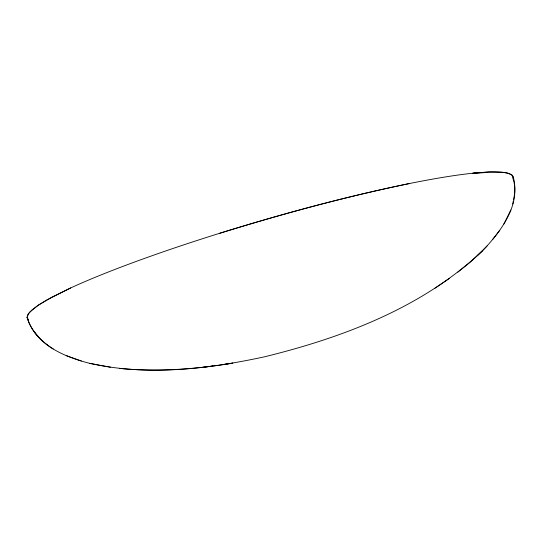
<?xml version="1.0" encoding="UTF-8"?>
<svg xmlns="http://www.w3.org/2000/svg" width="542" height="542" viewBox="0 0 542 542"><rect width="100%" height="100%" fill="white"/><g stroke="black" fill="none" stroke-linecap="round" stroke-linejoin="round"><path stroke-width="0.81" d="M53.224 348.987C41.483 341.629 31.145 330.918 27.1 317.388L28.218 314.055L29.749 312.104L38.184 305.254L52.066 297.084L70.69 287.931A253.046 28.204 -16.2 0 1 219.842 233.229C282.165 213.921 345.207 196.753 409.135 183.602A253.046 28.204 -16.2 0 1 472.82 173.216L489.182 171.997L501.98 172.22A253.046 28.204 -16.2 0 1 508.064 173.264L511.912 175.066C522.942 202.999 500.727 231.691 482.434 250.865C422.801 307.389 343.093 337.524 264.503 356.812C207.437 369.149 147.363 376.223 89.728 363.343C64.647 357.009 34.898 344.59 27.1 317.388L28.218 314.055L31.931 309.983L38.184 305.254L46.869 299.929L70.69 287.931M512.779 204.009L513.294 201.041M513.552 199.558C515.259 192.105 515.367 184.294 513.213 176.922M510.876 209.93L503.87 224.036M492.644 239.483L499.758 230.316M477.224 255.709L487.095 246M482.434 250.865L470.212 262.213L457.861 272.138M435.009 288.188L449.46 278.378M219.849 233.229C282.172 213.934 345.213 196.78 409.135 183.602M119.884 368.452C157.566 372.069 195.574 369.21 232.85 363.133L221.732 364.671M202.085 367.442L212.715 365.972M478.613 172.668L484.182 172.641L472.827 173.216C484.514 172.275 496.465 170.811 508.064 173.264A253.046 28.204 -16.2 0 1 513.335 177.641A253.046 28.204 -16.2 0 1 513.098 179.212M110.426 367.212L89.728 363.343M81.375 360.999L66.205 355.579M46.266 344.245L47.493 345.058M34.166 331.636L37.913 336.304M27.5 318.777L28.523 319.963L27.1 317.388"/></g></svg>
